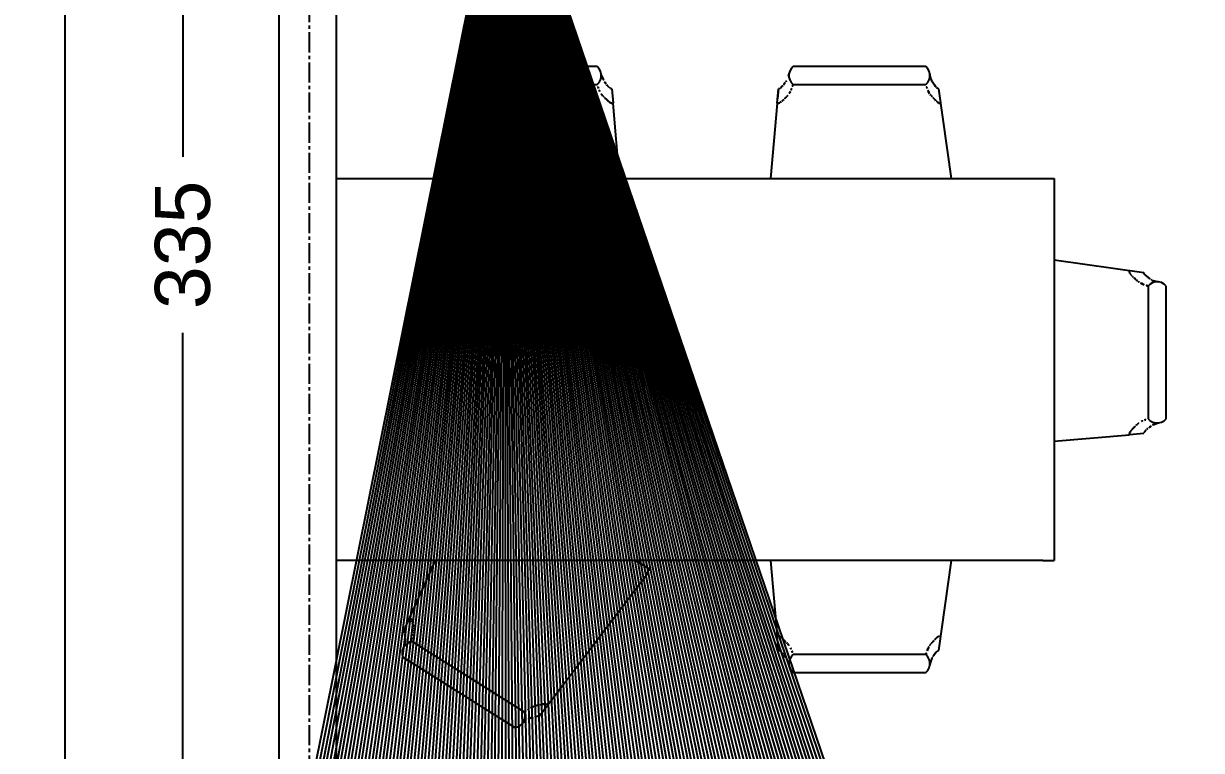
# Model space of a CAD drawing. Header units: inches. Extents: x 1683361338 to 1683364737, y 2652218797 to 2652228464.
# Drawn here: x 1683361750.3 to 1683362058.2, y 2652223072.2 to 2652223262.2 of the extents above; entities that cross this region are included whole.
import ezdxf

# ---------------------------------------------------------------- set-up
doc = ezdxf.new("R2010")
doc.units = ezdxf.units.IN
doc.header["$MEASUREMENT"] = 0
doc.linetypes.add('CENTER2', pattern=[1.125, 0.75, -0.125, 0.125, -0.125])
doc.layers.get('DEFPOINTS').update_dxf_attribs({"color": 210})
for name, color, linetype in [('A-ANNO-DIMS', 1, 'Continuous'), ('A-ANNO-SYMB', 3, 'Continuous'), ('A-FURN', 5, 'Continuous'), ('A-WALL-FULL-EXTR', 7, 'Continuous'), ('A-WALL-FULL-INTR', 7, 'Continuous'), ('G-ANNO-NPLT', 210, 'Continuous')]:
    doc.layers.add(name, color=color, linetype=linetype)
doc.styles.add('ARIAL', font='Arial.ttf')
doc.dimstyles.new('TICK_36', dxfattribs={"dimtxt": 3.6, "dimasz": 3.6, "dimexe": 1.8, "dimexo": 1.2, "dimgap": 1.8, "dimtad": 0, "dimdec": 0, "dimzin": 0, "dimdsep": 46, "dimtxsty": 'ARIAL', "dimblk": 'OBLIQUE', "dimcen": 1.8, "dimdle": 1.8, "dimclrd": 256, "dimclrt": 256, "dimadec": 0, "dimazin": 0, "dimtfac": 1, "dimtdec": 0, "dimtmove": 1, "dimatfit": 3, "dimldrblk": 'OPEN90', "dimfxl": 1, "dimtfill": 1, "dimtolj": 1, "dimtzin": 0, "dimarcsym": 0})

# ---------------------------------------------------------------- blocks, each defined once
blk = doc.blocks.new('_Oblique')
at = {"color": 0, "linetype": 'ByBlock', "lineweight": -2}
blk.add_line((-0.5, -0.5), (0.5, 0.5), dxfattribs=at)
blk = doc.blocks.new('*D183')
at = {"layer": 'A-ANNO-DIMS', "lineweight": -2, "ltscale": 5, "transparency": 16777216}
for p, q in [((1683361761.192209, 2652223629.27915), (1683361761.192209, 2652223345.290063)), ((1683361761.192209, 2652223014.879148), (1683361761.192209, 2652223298.868235))]:
    blk.add_line(p, q, dxfattribs=at)
at = {"layer": 'A-ANNO-DIMS', "color": 0, "lineweight": -2, "ltscale": 5, "transparency": 16777216}
for p, q in [((1683361812.182906, 2652223622.07915), (1683361753.992209, 2652223622.07915)), ((1683361812.182906, 2652223022.079147), (1683361753.992209, 2652223022.079147))]:
    blk.add_line(p, q, dxfattribs=at)
at = {"layer": 'DEFPOINTS', "color": 0, "ltscale": 5, "transparency": 16777216}
for p in [(1683361816.982906, 2652223622.07915), (1683361761.192209, 2652223022.079147), (1683361816.982906, 2652223022.079147)]:
    blk.add_point(p, dxfattribs=at)
at = {"layer": 'A-ANNO-DIMS', "lineweight": -2, "ltscale": 5, "transparency": 16777216, "xscale": 14.4, "yscale": 14.4, "zscale": 14.4}
for p, rotation in [((1683361761.192209, 2652223622.07915), 90), ((1683361761.192209, 2652223022.079147), 270)]:
    blk.add_blockref('_Oblique', p, dxfattribs=dict(at, rotation=rotation))
at = {"layer": 'A-ANNO-DIMS', "lineweight": 25, "ltscale": 5, "transparency": 16777216, "insert": (1683361761.192209, 2652223322.079149), "char_height": 14.4, "attachment_point": 5, "rotation": 90, "style": 'ARIAL', "bg_fill": 3, "box_fill_scale": 1.25, "bg_fill_color": 256, "bg_fill_true_color": 13158600, "bg_fill_transparency": 0}
blk.add_mtext('\\A1;600', dxfattribs=at)
blk = doc.blocks.new('_Open90')
at = {"color": 0, "linetype": 'ByBlock', "lineweight": -2}
for p, q in [((-0.5, 0.5), (0, 0)), ((0, 0), (-1, 0)), ((0, 0), (-0.5, -0.5))]:
    blk.add_line(p, q, dxfattribs=at)
blk = doc.blocks.new('*D175')
at = {"layer": 'A-ANNO-DIMS', "lineweight": -2, "ltscale": 5, "transparency": 16777216}
for p, q in [((1683361791.911616, 2652223379.279149), (1683361791.911616, 2652223227.316162)), ((1683361791.911616, 2652223029.879148), (1683361791.911616, 2652223181.28724))]:
    blk.add_line(p, q, dxfattribs=at)
at = {"layer": 'A-ANNO-DIMS', "color": 0, "lineweight": -2, "ltscale": 5, "transparency": 16777216}
for p, q in [((1683361812.182906, 2652223372.079149), (1683361784.711616, 2652223372.079149)), ((1683361812.182906, 2652223037.079147), (1683361784.711616, 2652223037.079147))]:
    blk.add_line(p, q, dxfattribs=at)
at = {"layer": 'DEFPOINTS', "color": 0, "ltscale": 5, "transparency": 16777216}
for p in [(1683361816.982906, 2652223372.079149), (1683361791.911616, 2652223037.079147), (1683361816.982906, 2652223037.079147)]:
    blk.add_point(p, dxfattribs=at)
at = {"layer": 'A-ANNO-DIMS', "lineweight": -2, "ltscale": 5, "transparency": 16777216, "xscale": 14.4, "yscale": 14.4, "zscale": 14.4}
for p, rotation in [((1683361791.911616, 2652223372.079149), 90), ((1683361791.911616, 2652223037.079147), 270)]:
    blk.add_blockref('_Oblique', p, dxfattribs=dict(at, rotation=rotation))
at = {"layer": 'A-ANNO-DIMS', "lineweight": 25, "ltscale": 5, "transparency": 16777216, "insert": (1683361791.911616, 2652223204.301701), "char_height": 14.4, "attachment_point": 5, "rotation": 90, "style": 'ARIAL', "bg_fill": 3, "box_fill_scale": 1.25, "bg_fill_color": 256, "bg_fill_true_color": 13158600, "bg_fill_transparency": 0}
blk.add_mtext('\\A1;335', dxfattribs=at)

msp = doc.modelspace()

# ---------------------------------------------------------------- hatches: boundary and pattern name
at = {"layer": 'G-ANNO-NPLT', "ltscale": 11}
h = msp.add_hatch(dxfattribs=at)
h.set_pattern_fill('ANSI31', color=256, scale=28)
h.set_pattern_definition([(45, (175.0865948200226, -0.1700310707092285), (-2.474873734152916, 2.474873734152916), [])])
h.paths.add_polyline_path([(1683361816.982906, 2652223022.079147), (1683361976.982907, 2652223022.079147), (1683361976.982907, 2652223037.079147), (1683361831.982906, 2652223037.079147), (1683361831.982906, 2652223442.079149), (1683361901.982906, 2652223442.079149), (1683361901.982906, 2652223452.079149), (1683361831.982906, 2652223452.079149), (1683361831.982906, 2652223607.07915), (1683361976.982907, 2652223607.07915), (1683361976.982907, 2652223622.07915), (1683361816.982906, 2652223622.07915)])
h.paths.add_polyline_path([(1683362466.482916, 2652223622.079152), (1683362420.277348, 2652223622.07915), (1683362420.277348, 2652223612.079152), (1683362456.982906, 2652223612.079152), (1683362456.982909, 2652223157.079148), (1683362359.77834, 2652223157.079148), (1683362359.77834, 2652223147.079148), (1683362466.482916, 2652223147.079148)])
h.paths.add_polyline_path([(1683362136.982908, 2652223607.07915), (1683362136.982908, 2652223487.07915), (1683362141.982908, 2652223487.07915), (1683362141.982908, 2652223372.079149), (1683362151.982908, 2652223372.079149), (1683362151.982908, 2652223487.07915), (1683362151.982908, 2652223612.079152), (1683362255.759196, 2652223612.079152), (1683362255.759196, 2652223622.079151), (1683362151.982908, 2652223622.07915), (1683362136.982908, 2652223622.07915), (1683362056.982907, 2652223622.07915), (1683362056.982907, 2652223607.07915)])

# ---------------------------------------------------------------- linework, layer by layer
at = {"layer": 'A-ANNO-SYMB', "linetype": 'CENTER2', "ltscale": 7}
msp.add_line((1683361824.910425, 2652224047.38074), (1683361824.910425, 2652223022.079147), dxfattribs=at)
at = {"layer": 'A-FURN', "linetype": 'Continuous'}
for p, q in [((1683361900.225051, 2652223250.904348), (1683361865.525652, 2652223250.904348)), ((1683361901.446754, 2652223248.361094), (1683361901.301895, 2652223248.928219)), ((1683361901.301895, 2652223248.165532), (1683361901.301895, 2652223248.928219)), ((1683361950.224694, 2652223248.361094), (1683361950.408041, 2652223249.160702)), ((1683361986.145796, 2652223250.904348), (1683361951.446397, 2652223250.904348)), ((1683361864.448809, 2652223248.165528), (1683361864.637614, 2652223247.425571)), ((1683361864.637615, 2652223247.425569), (1683361865.003879, 2652223246.75333)), ((1683361865.003881, 2652223246.753326), (1683361865.525652, 2652223246.189405)), ((1683361865.525652, 2652223246.189405), (1683361900.225051, 2652223246.189405)), ((1683361900.225051, 2652223246.189405), (1683361900.746822, 2652223246.753326)), ((1683361901.11309, 2652223247.425571), (1683361901.301895, 2652223248.165528)), ((1683361950.369554, 2652223248.165528), (1683361950.558359, 2652223247.425571)), ((1683361950.558359, 2652223247.425569), (1683361950.924623, 2652223246.75333)), ((1683361950.924626, 2652223246.753326), (1683361951.446397, 2652223246.189405)), ((1683361951.446397, 2652223246.189405), (1683361986.145796, 2652223246.189405)), ((1683361986.145796, 2652223246.189405), (1683361986.667567, 2652223246.753326)), ((1683361987.033834, 2652223247.425571), (1683361987.22264, 2652223248.165528)), ((1683361862.106415, 2652223245.098042), (1683361858.806095, 2652223221.615043)), ((1683361862.112622, 2652223245.098042), (1683361862.106415, 2652223245.098042)), ((1683361904.051925, 2652223245.098042), (1683361904.044943, 2652223245.098042)), ((1683361904.051925, 2652223245.098042), (1683361904.393892, 2652223241.304689)), ((1683361947.277557, 2652223241.304689), (1683361947.619524, 2652223245.098042)), ((1683361947.619524, 2652223245.098042), (1683361947.392739, 2652223242.505881)), ((1683361947.62661, 2652223245.098042), (1683361947.619524, 2652223245.098042)), ((1683361989.565033, 2652223245.098042), (1683361989.558919, 2652223245.098042)), ((1683361992.865353, 2652223221.615043), (1683361989.565033, 2652223245.098042)), ((1683361906.106421, 2652223221.615043), (1683361904.393892, 2652223241.304689)), ((1683361947.287648, 2652223241.304691), (1683361945.565027, 2652223221.615043)), ((1683361831.982906, 2652223221.615043), (1683362019.688548, 2652223221.615043)), ((1683362019.688548, 2652223221.615043), (1683362019.688548, 2652223121.826183)), ((1683362043.171547, 2652223196.972235), (1683362019.688548, 2652223200.272556)), ((1683362043.171547, 2652223196.966029), (1683362043.171547, 2652223196.972235)), ((1683362044.826832, 2652223194.074769), (1683362044.262911, 2652223193.552999)), ((1683362044.262911, 2652223193.552999), (1683362044.262911, 2652223158.853599)), ((1683362045.499074, 2652223194.441036), (1683362044.826836, 2652223194.074772)), ((1683362046.239033, 2652223194.629842), (1683362045.499076, 2652223194.441037)), ((1683362048.977853, 2652223158.853599), (1683362048.977853, 2652223193.552999)), ((1683362044.262911, 2652223158.853599), (1683362044.826832, 2652223158.331828)), ((1683362045.499076, 2652223157.965561), (1683362046.239033, 2652223157.776756)), ((1683362046.239037, 2652223157.776755), (1683362047.001724, 2652223157.776755)), ((1683362046.4346, 2652223157.631896), (1683362047.001724, 2652223157.776755)), ((1683362019.688548, 2652223152.97223), (1683362039.378195, 2652223154.684759)), ((1683362043.171547, 2652223155.026726), (1683362039.378195, 2652223154.684759)), ((1683362043.171547, 2652223155.026726), (1683362043.171547, 2652223155.033708)), ((1683362016.717261, 2652223121.826183), (1683361831.982906, 2652223121.784462)), ((1683361857.85324, 2652223121.784462), (1683361849.582264, 2652223103.387873)), ((1683361913.04256, 2652223120.051192), (1683361910.291063, 2652223121.784462)), ((1683361913.892239, 2652223119.515947), (1683361913.04256, 2652223120.051192)), ((1683361913.514427, 2652223118.916186), (1683361913.892239, 2652223119.515947)), ((1683361945.565027, 2652223121.784462), (1683361947.277557, 2652223102.094805)), ((1683361989.565033, 2652223098.301453), (1683361992.865355, 2652223121.784462)), ((1683362016.717261, 2652223121.826183), (1683362019.688548, 2652223121.826183)), ((1683361887.371589, 2652223084.058285), (1683361913.237876, 2652223118.125551)), ((1683361849.582264, 2652223103.387873), (1683361849.586361, 2652223103.385292)), ((1683361947.619524, 2652223098.301453), (1683361947.277557, 2652223102.094805)), ((1683361851.151583, 2652223100.44296), (1683361850.483381, 2652223100.069389)), ((1683361881.253337, 2652223082.147237), (1683361851.893637, 2652223100.642002)), ((1683361947.619524, 2652223098.301453), (1683361947.626506, 2652223098.301453)), ((1683361989.558826, 2652223098.301453), (1683361989.565033, 2652223098.301453)), ((1683361849.380574, 2652223096.652616), (1683361878.740275, 2652223078.157851)), ((1683361950.224694, 2652223095.0384), (1683361950.369553, 2652223094.471273)), ((1683361950.369553, 2652223095.233962), (1683361950.369553, 2652223094.471275)), ((1683361950.558359, 2652223095.973923), (1683361950.369554, 2652223095.233966)), ((1683361951.446397, 2652223097.210089), (1683361950.924626, 2652223096.646167)), ((1683361986.145796, 2652223097.210089), (1683361951.446397, 2652223097.210089)), ((1683361986.667567, 2652223096.646167), (1683361986.145796, 2652223097.210089)), ((1683361987.033834, 2652223095.973925), (1683361986.66757, 2652223096.646164)), ((1683361987.22264, 2652223095.233966), (1683361987.033834, 2652223095.973923)), ((1683361951.446397, 2652223092.495146), (1683361986.145796, 2652223092.495146)), ((1683361887.384209, 2652223084.058281), (1683361885.07301, 2652223081.030935)), ((1683361880.704686, 2652223079.255928), (1683361881.111195, 2652223079.901246)), ((1683361881.129529, 2652223079.65857), (1683361880.704686, 2652223079.255928)), ((1683361881.111197, 2652223079.901248), (1683361881.345844, 2652223080.627972)), ((1683361881.394246, 2652223081.391987), (1683361881.253337, 2652223082.147237)), ((1683361881.345844, 2652223080.627976), (1683361881.394246, 2652223081.391986)), ((1683361885.067015, 2652223081.034712), (1683361885.07301, 2652223081.030935))]:
    msp.add_line(p, q, dxfattribs=at)
for points in [[(1683361863.95923, 2652223247.14991), (1683361864.284999, 2652223248.171514), (1683361864.448808, 2652223248.928221)], [(1683361865.525652, 2652223250.904348), (1683361865.003879, 2652223250.340423), (1683361864.637615, 2652223249.668184), (1683361864.448808, 2652223248.928221), (1683361864.448808, 2652223248.165532)], [(1683361901.301895, 2652223248.928221), (1683361901.113089, 2652223249.668184), (1683361900.746825, 2652223250.340423), (1683361900.225051, 2652223250.904348)], [(1683361951.446397, 2652223250.904348), (1683361950.924623, 2652223250.340423), (1683361950.558359, 2652223249.668184), (1683361950.369553, 2652223248.928221)], [(1683361950.369553, 2652223248.928219), (1683361950.369553, 2652223248.165532)], [(1683361987.22264, 2652223248.165532), (1683361987.22264, 2652223248.928221), (1683361987.033834, 2652223249.668184), (1683361986.66757, 2652223250.340423), (1683361986.145796, 2652223250.904348)], [(1683361987.712219, 2652223247.14991), (1683361987.386449, 2652223248.171514), (1683361987.201484, 2652223249.069708), (1683361987.19755, 2652223249.091346)], [(1683361900.746825, 2652223246.75333), (1683361901.113089, 2652223247.425569)], [(1683361986.66757, 2652223246.75333), (1683361987.033834, 2652223247.425569)], [(1683362045.223416, 2652223195.119421), (1683362046.245019, 2652223194.793652), (1683362047.001727, 2652223194.629842)], [(1683362048.977853, 2652223193.552999), (1683362048.413928, 2652223194.074772), (1683362047.741689, 2652223194.441036), (1683362047.001727, 2652223194.629842), (1683362046.239037, 2652223194.629842)], [(1683362044.826836, 2652223158.331826), (1683362045.499074, 2652223157.965562)], [(1683362047.001727, 2652223157.776755), (1683362047.741689, 2652223157.965562), (1683362048.413928, 2652223158.331826), (1683362048.977853, 2652223158.853599)], [(1683361849.929226, 2652223099.543925), (1683361849.522715, 2652223098.898604), (1683361849.288067, 2652223098.171876), (1683361849.239666, 2652223097.407866), (1683361849.380574, 2652223096.652616)], [(1683361850.056314, 2652223100.664206), (1683361849.787438, 2652223099.626177), (1683361849.522715, 2652223098.898604)], [(1683361850.48338, 2652223100.069387), (1683361849.929228, 2652223099.543927)], [(1683361851.893636, 2652223100.642001), (1683361851.151584, 2652223100.442961)], [(1683361950.924623, 2652223096.646164), (1683361950.558359, 2652223095.973925)], [(1683361986.145796, 2652223092.495146), (1683361986.66757, 2652223093.059072), (1683361987.033834, 2652223093.73131), (1683361987.22264, 2652223094.471273), (1683361987.22264, 2652223095.233962)], [(1683361987.712219, 2652223096.249584), (1683361987.386449, 2652223095.227981), (1683361987.22264, 2652223094.471273)], [(1683361950.369553, 2652223094.471273), (1683361950.558359, 2652223093.73131), (1683361950.924623, 2652223093.059072), (1683361951.446397, 2652223092.495146)], [(1683361878.740275, 2652223078.157851), (1683361879.482327, 2652223078.356891), (1683361880.150532, 2652223078.730464), (1683361880.704684, 2652223079.255925)]]:
    msp.add_lwpolyline(points, dxfattribs=at)
msp.add_arc((1683361912.10772, 2652223118.983646), 1.419006741619375, 322.7916426864634, 48.79164539144008, dxfattribs=at)
for points, knots in [([(1683361862.67629, 2652223245.405608), (1683361862.866247, 2652223245.584741), (1683361863.151183, 2652223245.94824), (1683361863.531097, 2652223246.508698), (1683361863.721055, 2652223246.797813), (1683361863.816033, 2652223246.938775)], [-0.8333326089332981, -0.8333326089332981, -0.8333326089332981, -0.8333326089332981, -0.6666666666666666, -0.5833333333333334, -0.5000001116395341, -0.5000001116395341, -0.5000001116395341, -0.5000001116395341]), ([(1683361902.138489, 2652223246.938775), (1683361902.24479, 2652223246.797717), (1683361902.457394, 2652223246.505705), (1683361902.669998, 2652223246.234552), (1683361902.7763, 2652223246.09467)], [-0.4999998883604408, -0.4999998883604408, -0.4999998883604408, -0.4999998883604408, -0.4166666666666666, -0.3333333333333333, -0.3333333333333333, -0.3333333333333333, -0.3333333333333333]), ([(1683361948.895148, 2652223246.09467), (1683361949.00145, 2652223246.228477), (1683361949.214054, 2652223246.508694), (1683361949.426658, 2652223246.797813), (1683361949.53296, 2652223246.938775)], [0.3333333333333333, 0.3333333333333333, 0.3333333333333333, 0.3333333333333333, 0.4166666666666666, 0.4999998883604444, 0.4999998883604444, 0.4999998883604444, 0.4999998883604444]), ([(1683361987.855415, 2652223246.938775), (1683361987.950394, 2652223246.797719), (1683361988.140351, 2652223246.508539), (1683361988.425287, 2652223246.089051), (1683361988.710223, 2652223245.703276), (1683361988.90018, 2652223245.50118), (1683361988.995158, 2652223245.405608)], [0.5000001116395341, 0.5000001116395341, 0.5000001116395341, 0.5000001116395341, 0.5833333333333334, 0.6666666666666666, 0.75, 0.8333326089332982, 0.8333326089332982, 0.8333326089332982, 0.8333326089332982]), ([(1683361863.876009, 2652223242.998059), (1683361863.766034, 2652223242.882052), (1683361863.546082, 2652223242.660476), (1683361863.326131, 2652223242.424405), (1683361863.216154, 2652223242.306188)], [0.4166670067401185, 0.4166670067401185, 0.4166670067401185, 0.4166670067401185, 0.5, 0.5833333333333334, 0.5833333333333334, 0.5833333333333334, 0.5833333333333334]), ([(1683361865.195723, 2652223245.183496), (1683361865.085747, 2652223244.890139), (1683361864.865796, 2652223244.381666), (1683361864.645845, 2652223243.995718), (1683361864.535869, 2652223243.824899)], [0.08333356073127518, 0.08333356073127518, 0.08333356073127518, 0.08333356073127518, 0.1666666666666667, 0.2499995429208841, 0.2499995429208841, 0.2499995429208841, 0.2499995429208841]), ([(1683361903.351681, 2652223241.687973), (1683361903.23588, 2652223241.779788), (1683361903.004278, 2652223241.986417), (1683361902.656875, 2652223242.333027), (1683361902.309472, 2652223242.686233), (1683361902.077869, 2652223242.899948), (1683361901.962069, 2652223243.018016)], [-0.75, -0.75, -0.75, -0.75, -0.6666666666666666, -0.5833333333333334, -0.5, -0.4166667752079084, -0.4166667752079084, -0.4166667752079084, -0.4166667752079084]), ([(1683361949.70938, 2652223243.018016), (1683361949.593579, 2652223242.903341), (1683361949.361977, 2652223242.684417), (1683361949.130374, 2652223242.451003), (1683361949.014573, 2652223242.334126)], [0.4166667752080581, 0.4166667752080581, 0.4166667752080581, 0.4166667752080581, 0.5, 0.5833333333333334, 0.5833333333333334, 0.5833333333333334, 0.5833333333333334]), ([(1683361987.135579, 2652223243.824914), (1683361987.025604, 2652223243.995729), (1683361986.805652, 2652223244.352756), (1683361986.585701, 2652223244.947949), (1683361986.475725, 2652223245.259372)], [-0.2499995429208789, -0.2499995429208789, -0.2499995429208789, -0.2499995429208789, -0.1666666666666667, -0.08333356073127507, -0.08333356073127507, -0.08333356073127507, -0.08333356073127507]), ([(1683361988.455294, 2652223242.306188), (1683361988.345318, 2652223242.423923), (1683361988.125366, 2652223242.662405), (1683361987.905414, 2652223242.878678), (1683361987.795439, 2652223242.998058)], [-0.5833333333333334, -0.5833333333333334, -0.5833333333333334, -0.5833333333333334, -0.5, -0.4166670067401096, -0.4166670067401096, -0.4166670067401096, -0.4166670067401096]), ([(1683361949.014573, 2652223242.334126), (1683361948.898772, 2652223242.217732), (1683361948.66717, 2652223241.983534), (1683361948.435568, 2652223241.785311), (1683361948.319767, 2652223241.687973)], [0.5833334036631848, 0.5833334036631848, 0.5833334036631848, 0.5833334036631848, 0.6666666666666666, 0.75, 0.75, 0.75, 0.75]), ([(1683362043.479113, 2652223196.40236), (1683362043.658247, 2652223196.212403), (1683362044.021745, 2652223195.927468), (1683362044.582203, 2652223195.547554), (1683362044.871319, 2652223195.357596), (1683362045.012281, 2652223195.262617)], [-0.8333326089332981, -0.8333326089332981, -0.8333326089332981, -0.8333326089332981, -0.6666666666666666, -0.5833333333333334, -0.5000001116395341, -0.5000001116395341, -0.5000001116395341, -0.5000001116395341]), ([(1683362041.071564, 2652223195.202641), (1683362040.955558, 2652223195.312617), (1683362040.733982, 2652223195.532568), (1683362040.49791, 2652223195.75252), (1683362040.379693, 2652223195.862496)], [0.4166670067401185, 0.4166670067401185, 0.4166670067401185, 0.4166670067401185, 0.5, 0.5833333333333334, 0.5833333333333334, 0.5833333333333334, 0.5833333333333334]), ([(1683362043.257001, 2652223193.882927), (1683362042.963645, 2652223193.992903), (1683362042.455172, 2652223194.212855), (1683362042.069224, 2652223194.432806), (1683362041.898404, 2652223194.542781)], [0.08333356073127518, 0.08333356073127518, 0.08333356073127518, 0.08333356073127518, 0.1666666666666667, 0.2499995429208841, 0.2499995429208841, 0.2499995429208841, 0.2499995429208841]), ([(1683362039.761478, 2652223155.726969), (1683362039.853293, 2652223155.84277), (1683362040.059922, 2652223156.074372), (1683362040.406533, 2652223156.421776), (1683362040.759738, 2652223156.769179), (1683362040.973453, 2652223157.000781), (1683362041.091521, 2652223157.116582)], [-0.75, -0.75, -0.75, -0.75, -0.6666666666666666, -0.5833333333333334, -0.5, -0.4166667752079084, -0.4166667752079084, -0.4166667752079084, -0.4166667752079084]), ([(1683362045.012281, 2652223156.940162), (1683362044.871222, 2652223156.83386), (1683362044.57921, 2652223156.621256), (1683362044.308058, 2652223156.408652), (1683362044.168175, 2652223156.302351)], [-0.4999998883604408, -0.4999998883604408, -0.4999998883604408, -0.4999998883604408, -0.4166666666666666, -0.3333333333333333, -0.3333333333333333, -0.3333333333333333, -0.3333333333333333]), ([(1683361851.179537, 2652223106.923423), (1683361851.280518, 2652223106.881728), (1683361851.457711, 2652223106.754681), (1683361851.590327, 2652223106.556872), (1683361851.648581, 2652223106.443013)], [-0.9982488463858454, -0.9982488463858454, -0.9982488463858454, -0.9982488463858454, -0.9166666666666666, -0.8333333333333334, -0.8333333333333334, -0.8333333333333334, -0.8333333333333334]), ([(1683361852.009288, 2652223105.158613), (1683361852.039588, 2652223105.000379), (1683361852.098582, 2652223104.681361), (1683361852.169413, 2652223104.381135), (1683361852.198835, 2652223104.221509)], [-0.5833333333333334, -0.5833333333333334, -0.5833333333333334, -0.5833333333333334, -0.5, -0.4166671918905026, -0.4166671918905026, -0.4166671918905026, -0.4166671918905026]), ([(1683361850.015418, 2652223101.937127), (1683361850.006361, 2652223102.100946), (1683361849.983048, 2652223102.42033), (1683361849.92995, 2652223102.692431), (1683361849.900511, 2652223102.823894)], [0.6666666666666666, 0.6666666666666666, 0.6666666666666666, 0.6666666666666666, 0.75, 0.8333328034024206, 0.8333328034024206, 0.8333328034024206, 0.8333328034024206]), ([(1683361850.047688, 2652223100.919176), (1683361850.042508, 2652223101.089149), (1683361850.035975, 2652223101.43517), (1683361850.024126, 2652223101.772752), (1683361850.015418, 2652223101.937124)], [0.5000004606388528, 0.5000004606388528, 0.5000004606388528, 0.5000004606388528, 0.5833333333333334, 0.6666663225809105, 0.6666663225809105, 0.6666663225809105, 0.6666663225809105]), ([(1683361948.319767, 2652223101.711521), (1683361948.435568, 2652223101.619707), (1683361948.66717, 2652223101.413078), (1683361948.898772, 2652223101.182002), (1683361949.014573, 2652223101.065368)], [-0.75, -0.75, -0.75, -0.75, -0.6666666666666666, -0.5833334036629645, -0.5833334036629645, -0.5833334036629645, -0.5833334036629645]), ([(1683361949.014573, 2652223101.065368), (1683361949.130374, 2652223100.948974), (1683361949.361977, 2652223100.713149), (1683361949.593579, 2652223100.499528), (1683361949.70938, 2652223100.381478)], [-0.5833333333333334, -0.5833333333333334, -0.5833333333333334, -0.5833333333333334, -0.5, -0.4166667752079084, -0.4166667752079084, -0.4166667752079084, -0.4166667752079084]), ([(1683361987.795439, 2652223100.401435), (1683361987.905414, 2652223100.517442), (1683361988.125366, 2652223100.739018), (1683361988.345318, 2652223100.975089), (1683361988.455294, 2652223101.093306)], [0.4166670067401185, 0.4166670067401185, 0.4166670067401185, 0.4166670067401185, 0.5, 0.5833333333333334, 0.5833333333333334, 0.5833333333333334, 0.5833333333333334]), ([(1683361986.475725, 2652223098.215998), (1683361986.585701, 2652223098.509355), (1683361986.805652, 2652223099.017828), (1683361987.025604, 2652223099.403776), (1683361987.135579, 2652223099.574595)], [0.08333356073127518, 0.08333356073127518, 0.08333356073127518, 0.08333356073127518, 0.1666666666666667, 0.2499995429208841, 0.2499995429208841, 0.2499995429208841, 0.2499995429208841]), ([(1683361988.995158, 2652223097.993886), (1683361988.805201, 2652223097.814753), (1683361988.520266, 2652223097.451254), (1683361988.140351, 2652223096.890796), (1683361987.950394, 2652223096.601681), (1683361987.855415, 2652223096.460719)], [-0.8333326089332932, -0.8333326089332932, -0.8333326089332932, -0.8333326089332932, -0.6666666666666666, -0.5833333333333334, -0.5000001116395305, -0.5000001116395305, -0.5000001116395305, -0.5000001116395305]), ([(1683361949.53296, 2652223096.460719), (1683361949.426658, 2652223096.601778), (1683361949.214054, 2652223096.893789), (1683361949.00145, 2652223097.164942), (1683361948.895148, 2652223097.304824)], [-0.4999998883604481, -0.4999998883604481, -0.4999998883604481, -0.4999998883604481, -0.4166666666666666, -0.3333333333333333, -0.3333333333333333, -0.3333333333333333, -0.3333333333333333]), ([(1683361885.365804, 2652223084.113087), (1683361885.525822, 2652223084.149848), (1683361885.846249, 2652223084.223988), (1683361886.300303, 2652223084.292991), (1683361886.594149, 2652223084.324934), (1683361886.717887, 2652223084.3041)], [0.5833336022176406, 0.5833336022176406, 0.5833336022176406, 0.5833336022176406, 0.6666666666666666, 0.75, 0.8333333333333334, 0.8333333333333334, 0.8333333333333334, 0.8333333333333334])]:
    msp.add_open_spline(points, degree=3, knots=knots, dxfattribs=at)
for points in [[(1683361863.816034, 2652223246.938776), (1683361863.87308, 2652223247.023499), (1683361863.930126, 2652223247.106863), (1683361863.95923, 2652223247.14991)], [(1683361865.525652, 2652223246.189405), (1683361865.415676, 2652223245.809332), (1683361865.3057, 2652223245.476856), (1683361865.195724, 2652223245.183498)], [(1683361900.572454, 2652223245.187468), (1683361900.456653, 2652223245.4795), (1683361900.340852, 2652223245.810653), (1683361900.225051, 2652223246.189405)], [(1683361901.446754, 2652223248.361094), (1683361901.925884, 2652223247.217466), (1683361902.032186, 2652223247.080266), (1683361902.138488, 2652223246.938776)], [(1683361902.776302, 2652223246.094668), (1683361902.882603, 2652223245.960861), (1683361902.988905, 2652223245.819606), (1683361903.095206, 2652223245.696298)], [(1683361903.095206, 2652223245.696298), (1683361903.201509, 2652223245.600534), (1683361903.307811, 2652223245.481284), (1683361903.414112, 2652223245.405605)], [(1683361948.576242, 2652223245.716957), (1683361948.682544, 2652223245.833379), (1683361948.788845, 2652223245.960868), (1683361948.895147, 2652223246.094668)], [(1683361949.53296, 2652223246.938776), (1683361949.639262, 2652223247.079835), (1683361949.745564, 2652223247.217131), (1683361950.224694, 2652223248.361094)], [(1683361951.446397, 2652223246.189405), (1683361951.330596, 2652223245.810653), (1683361951.214795, 2652223245.4795), (1683361951.098994, 2652223245.187468)], [(1683361986.475724, 2652223245.183498), (1683361986.365748, 2652223245.476856), (1683361986.255772, 2652223245.809332), (1683361986.145796, 2652223246.189405)], [(1683361987.684277, 2652223247.190902), (1683361987.741323, 2652223247.106981), (1683361987.798369, 2652223247.023517), (1683361987.855415, 2652223246.938776)], [(1683361862.106415, 2652223245.098042), (1683361862.201394, 2652223245.10428), (1683361862.296373, 2652223245.136388), (1683361862.391351, 2652223245.189327)], [(1683361862.391352, 2652223245.189328), (1683361862.486331, 2652223245.242267), (1683361862.581309, 2652223245.316037), (1683361862.676288, 2652223245.405605)], [(1683361864.205939, 2652223243.370419), (1683361864.095963, 2652223243.235412), (1683361863.985987, 2652223243.114099), (1683361863.876011, 2652223242.99806)], [(1683361864.535867, 2652223243.824911), (1683361864.425892, 2652223243.654094), (1683361864.315916, 2652223243.505417), (1683361864.20594, 2652223243.37042)], [(1683361900.919857, 2652223244.420251), (1683361900.804056, 2652223244.642523), (1683361900.688255, 2652223244.938795), (1683361900.572454, 2652223245.187468)], [(1683361901.614665, 2652223243.386373), (1683361901.383063, 2652223243.653715), (1683361901.15146, 2652223243.897462), (1683361900.919858, 2652223244.420248)], [(1683361901.962066, 2652223243.018019), (1683361901.846267, 2652223243.132693), (1683361901.730467, 2652223243.263356), (1683361901.614668, 2652223243.38637)], [(1683361903.414113, 2652223245.405605), (1683361903.520415, 2652223245.316038), (1683361903.626717, 2652223245.265617), (1683361903.733019, 2652223245.189327)], [(1683361903.733019, 2652223245.189327), (1683361903.839321, 2652223245.136388), (1683361903.945623, 2652223245.10428), (1683361904.051925, 2652223245.098042)], [(1683361947.619524, 2652223245.098042), (1683361947.725826, 2652223245.10428), (1683361947.832127, 2652223245.136388), (1683361947.938429, 2652223245.189327)], [(1683361947.93843, 2652223245.189327), (1683361948.044732, 2652223245.242267), (1683361948.151033, 2652223245.316036), (1683361948.257335, 2652223245.405605)], [(1683361948.257336, 2652223245.405605), (1683361948.363638, 2652223245.495172), (1683361948.469939, 2652223245.600539), (1683361948.576241, 2652223245.716964)], [(1683361950.056781, 2652223243.38637), (1683361949.940981, 2652223243.252701), (1683361949.825182, 2652223243.132724), (1683361949.709382, 2652223243.018019)], [(1683361950.75159, 2652223244.420248), (1683361950.519988, 2652223243.975702), (1683361950.288386, 2652223243.653688), (1683361950.056783, 2652223243.386373)], [(1683361951.098994, 2652223245.187466), (1683361950.983193, 2652223244.895435), (1683361950.867392, 2652223244.642527), (1683361950.751592, 2652223244.420251)], [(1683361987.465508, 2652223243.37042), (1683361987.355532, 2652223243.505427), (1683361987.245557, 2652223243.627937), (1683361987.135581, 2652223243.785675)], [(1683361987.795437, 2652223242.99806), (1683361987.685461, 2652223243.114067), (1683361987.575485, 2652223243.246068), (1683361987.465509, 2652223243.370419)], [(1683361988.99516, 2652223245.405605), (1683361989.090139, 2652223245.316017), (1683361989.185117, 2652223245.230596), (1683361989.280096, 2652223245.189336)], [(1683361989.280097, 2652223245.189335), (1683361989.375076, 2652223245.136401), (1683361989.470054, 2652223245.10428), (1683361989.565033, 2652223245.098042)], [(1683361861.89644, 2652223241.270071), (1683361861.788776, 2652223241.243147), (1683361861.681111, 2652223241.237722), (1683361861.573446, 2652223241.255278)], [(1683361862.226369, 2652223241.411693), (1683361862.116393, 2652223241.346406), (1683361862.006417, 2652223241.321343), (1683361861.89644, 2652223241.270071)], [(1683361862.556297, 2652223241.651901), (1683361862.446321, 2652223241.558723), (1683361862.336345, 2652223241.46276), (1683361862.22637, 2652223241.411694)], [(1683361862.886225, 2652223241.960538), (1683361862.776249, 2652223241.849695), (1683361862.666274, 2652223241.750226), (1683361862.556298, 2652223241.651902)], [(1683361863.216152, 2652223242.306185), (1683361863.106177, 2652223242.188452), (1683361862.996202, 2652223242.069785), (1683361862.886226, 2652223241.960538)], [(1683361903.699084, 2652223241.451848), (1683361903.583283, 2652223241.515784), (1683361903.467482, 2652223241.596141), (1683361903.351682, 2652223241.687973)], [(1683361904.046488, 2652223241.314263), (1683361903.930687, 2652223241.340414), (1683361903.814886, 2652223241.387916), (1683361903.699085, 2652223241.451847)], [(1683361904.393892, 2652223241.304689), (1683361904.27809, 2652223241.283308), (1683361904.162289, 2652223241.288112), (1683361904.046488, 2652223241.314263)], [(1683361947.62496, 2652223241.314285), (1683361947.509159, 2652223241.288133), (1683361947.393358, 2652223241.283308), (1683361947.277557, 2652223241.304689)], [(1683361947.972363, 2652223241.451847), (1683361947.856562, 2652223241.387917), (1683361947.740761, 2652223241.364204), (1683361947.62496, 2652223241.349935)], [(1683361948.319767, 2652223241.687973), (1683361948.203966, 2652223241.596157), (1683361948.088165, 2652223241.501559), (1683361947.972364, 2652223241.451848)], [(1683361988.785222, 2652223241.960538), (1683361988.675247, 2652223242.071382), (1683361988.565272, 2652223242.188227), (1683361988.455296, 2652223242.306185)], [(1683361989.11515, 2652223241.651902), (1683361989.005174, 2652223241.745078), (1683361988.895199, 2652223241.849756), (1683361988.785223, 2652223241.960538)], [(1683361989.445078, 2652223241.411694), (1683361989.335103, 2652223241.476988), (1683361989.225127, 2652223241.558707), (1683361989.115151, 2652223241.651901)], [(1683361989.775007, 2652223241.270048), (1683361989.665031, 2652223241.297548), (1683361989.555055, 2652223241.346405), (1683361989.44508, 2652223241.411693)], [(1683361990.098002, 2652223241.255212), (1683361989.990337, 2652223241.236668), (1683361989.882673, 2652223241.243124), (1683361989.775008, 2652223241.270048)], [(1683362039.343576, 2652223197.18221), (1683362039.316652, 2652223197.289875), (1683362039.311227, 2652223197.39754), (1683362039.328784, 2652223197.505204)], [(1683362039.485199, 2652223196.852282), (1683362039.419911, 2652223196.962257), (1683362039.394849, 2652223197.072233), (1683362039.343576, 2652223197.18221)], [(1683362039.725406, 2652223196.522354), (1683362039.632228, 2652223196.632329), (1683362039.536265, 2652223196.742305), (1683362039.485199, 2652223196.852281)], [(1683362040.034043, 2652223196.192425), (1683362039.9232, 2652223196.302401), (1683362039.823732, 2652223196.412377), (1683362039.725407, 2652223196.522353)], [(1683362043.171547, 2652223196.972235), (1683362043.177786, 2652223196.877256), (1683362043.209893, 2652223196.782278), (1683362043.262833, 2652223196.687299)], [(1683362043.262833, 2652223196.687298), (1683362043.315773, 2652223196.592319), (1683362043.389542, 2652223196.497341), (1683362043.479111, 2652223196.402363)], [(1683362040.379691, 2652223195.862499), (1683362040.261957, 2652223195.972474), (1683362040.14329, 2652223196.082449), (1683362040.034044, 2652223196.192424)], [(1683362041.443924, 2652223194.872711), (1683362041.308918, 2652223194.982687), (1683362041.187604, 2652223195.092664), (1683362041.071565, 2652223195.20264)], [(1683362041.898416, 2652223194.542783), (1683362041.7276, 2652223194.652759), (1683362041.578923, 2652223194.762734), (1683362041.443926, 2652223194.87271)], [(1683362044.262911, 2652223193.552999), (1683362043.882837, 2652223193.662974), (1683362043.550362, 2652223193.772951), (1683362043.257004, 2652223193.882927)], [(1683362045.012281, 2652223195.262617), (1683362045.097004, 2652223195.205571), (1683362045.180368, 2652223195.148525), (1683362045.223416, 2652223195.119421)], [(1683362041.091524, 2652223157.116584), (1683362041.206198, 2652223157.232384), (1683362041.336862, 2652223157.348184), (1683362041.459875, 2652223157.463983)], [(1683362041.459878, 2652223157.463986), (1683362041.727221, 2652223157.695588), (1683362041.970967, 2652223157.92719), (1683362042.493753, 2652223158.158792)], [(1683362042.493757, 2652223158.158794), (1683362042.716029, 2652223158.274595), (1683362043.0123, 2652223158.390395), (1683362043.260973, 2652223158.506196)], [(1683362043.260973, 2652223158.506196), (1683362043.553005, 2652223158.621997), (1683362043.884158, 2652223158.737798), (1683362044.262911, 2652223158.853599)], [(1683362046.4346, 2652223157.631896), (1683362045.290971, 2652223157.152767), (1683362045.153771, 2652223157.046464), (1683362045.012281, 2652223156.940163)], [(1683362039.378195, 2652223154.684759), (1683362039.356813, 2652223154.80056), (1683362039.361618, 2652223154.916361), (1683362039.387768, 2652223155.032162)], [(1683362039.387768, 2652223155.032162), (1683362039.413919, 2652223155.147964), (1683362039.461421, 2652223155.263764), (1683362039.525352, 2652223155.379566)], [(1683362039.525353, 2652223155.379567), (1683362039.589289, 2652223155.495368), (1683362039.669647, 2652223155.611168), (1683362039.761478, 2652223155.726969)], [(1683362043.262832, 2652223155.345631), (1683362043.209893, 2652223155.239329), (1683362043.177786, 2652223155.133028), (1683362043.171547, 2652223155.026726)], [(1683362043.47911, 2652223155.664537), (1683362043.389544, 2652223155.558236), (1683362043.339122, 2652223155.451934), (1683362043.262832, 2652223155.345631)], [(1683362043.769803, 2652223155.983444), (1683362043.67404, 2652223155.877142), (1683362043.55479, 2652223155.77084), (1683362043.479111, 2652223155.664538)], [(1683362044.168173, 2652223156.302349), (1683362044.034366, 2652223156.196047), (1683362043.893111, 2652223156.089746), (1683362043.769803, 2652223155.983444)], [(1683361851.648582, 2652223106.443012), (1683361851.706832, 2652223106.329149), (1683361851.756327, 2652223106.201389), (1683361851.799707, 2652223106.06392)], [(1683361851.799707, 2652223106.063918), (1683361851.843097, 2652223105.926463), (1683361851.880356, 2652223105.779276), (1683361851.914361, 2652223105.626925)], [(1683361851.914362, 2652223105.626924), (1683361851.948334, 2652223105.474521), (1683361851.979107, 2652223105.317039), (1683361852.009287, 2652223105.158616)], [(1683361852.198835, 2652223104.221506), (1683361852.230056, 2652223104.064734), (1683361852.252753, 2652223103.894429), (1683361852.279526, 2652223103.730596)], [(1683361849.774693, 2652223103.158757), (1683361849.722544, 2652223103.254169), (1683361849.659302, 2652223103.331971), (1683361849.582264, 2652223103.387873)], [(1683361849.900511, 2652223102.823896), (1683361849.867898, 2652223102.950322), (1683361849.833065, 2652223103.073221), (1683361849.774694, 2652223103.158756)], [(1683361852.115963, 2652223101.613942), (1683361852.08732, 2652223101.362134), (1683361852.003163, 2652223101.022204), (1683361851.893637, 2652223100.642002)], [(1683361852.28252, 2652223102.497344), (1683361852.256392, 2652223102.249533), (1683361852.190825, 2652223101.939115), (1683361852.115963, 2652223101.613942)], [(1683361852.279526, 2652223103.730592), (1683361852.30062, 2652223103.557745), (1683361852.328374, 2652223103.39547), (1683361852.337352, 2652223103.20339)], [(1683361852.337352, 2652223103.20339), (1683361852.318446, 2652223102.967044), (1683361852.322548, 2652223102.767222), (1683361852.28252, 2652223102.497346)], [(1683361947.277557, 2652223102.094805), (1683361947.393358, 2652223102.116186), (1683361947.509159, 2652223102.111382), (1683361947.62496, 2652223102.085231)], [(1683361947.62496, 2652223102.085231), (1683361947.740761, 2652223102.05908), (1683361947.856562, 2652223102.011578), (1683361947.972363, 2652223101.947647)], [(1683361947.972364, 2652223101.947647), (1683361948.088165, 2652223101.88371), (1683361948.203966, 2652223101.803353), (1683361948.319767, 2652223101.711521)], [(1683361988.455296, 2652223101.093309), (1683361988.565272, 2652223101.211042), (1683361988.675247, 2652223101.329709), (1683361988.785222, 2652223101.438955)], [(1683361988.785223, 2652223101.438956), (1683361988.895199, 2652223101.549799), (1683361989.005174, 2652223101.649268), (1683361989.11515, 2652223101.747592)], [(1683361989.115151, 2652223101.747593), (1683361989.225127, 2652223101.840771), (1683361989.335103, 2652223101.936734), (1683361989.445078, 2652223101.9878)], [(1683361989.44508, 2652223101.987801), (1683361989.555055, 2652223102.053088), (1683361989.665031, 2652223102.078151), (1683361989.775007, 2652223102.093767)], [(1683361989.775007, 2652223102.093767), (1683361989.882673, 2652223102.156347), (1683361989.990337, 2652223102.161772), (1683361990.104961, 2652223102.143238)], [(1683361850.056314, 2652223100.664206), (1683361850.05457, 2652223100.716025), (1683361850.050788, 2652223100.817059), (1683361850.047688, 2652223100.919173)], [(1683361947.938429, 2652223098.210167), (1683361947.832127, 2652223098.263106), (1683361947.725826, 2652223098.295214), (1683361947.619524, 2652223098.301453)], [(1683361948.257335, 2652223097.993889), (1683361948.151033, 2652223098.083456), (1683361948.044732, 2652223098.133877), (1683361947.938429, 2652223098.210167)], [(1683361948.576242, 2652223097.703197), (1683361948.469939, 2652223097.79896), (1683361948.363638, 2652223097.91821), (1683361948.257336, 2652223097.993889)], [(1683361949.709382, 2652223100.381475), (1683361949.825182, 2652223100.266801), (1683361949.940981, 2652223100.136138), (1683361950.056781, 2652223100.013124)], [(1683361950.056783, 2652223100.013121), (1683361950.288386, 2652223099.745779), (1683361950.519988, 2652223099.502032), (1683361950.75159, 2652223098.979246)], [(1683361950.751592, 2652223098.979243), (1683361950.867392, 2652223098.756971), (1683361950.983193, 2652223098.460699), (1683361951.098994, 2652223098.212026)], [(1683361951.098994, 2652223098.212026), (1683361951.214795, 2652223097.919994), (1683361951.330596, 2652223097.588841), (1683361951.446397, 2652223097.210089)], [(1683361986.145796, 2652223097.210089), (1683361986.255772, 2652223097.590162), (1683361986.365748, 2652223097.922637), (1683361986.475724, 2652223098.215996)], [(1683361987.135581, 2652223099.574584), (1683361987.245557, 2652223099.7454), (1683361987.355532, 2652223099.894077), (1683361987.465508, 2652223100.029074)], [(1683361987.465509, 2652223100.029075), (1683361987.575485, 2652223100.164082), (1683361987.685461, 2652223100.285396), (1683361987.795437, 2652223100.401434)], [(1683361989.280096, 2652223098.210166), (1683361989.185117, 2652223098.157227), (1683361989.090139, 2652223098.083457), (1683361988.99516, 2652223097.993889)], [(1683361989.565033, 2652223098.301453), (1683361989.470054, 2652223098.295214), (1683361989.375076, 2652223098.263106), (1683361989.280097, 2652223098.210167)], [(1683361948.895147, 2652223097.304826), (1683361948.788845, 2652223097.438633), (1683361948.682544, 2652223097.579888), (1683361948.576242, 2652223097.703197)], [(1683361950.224694, 2652223095.0384), (1683361949.745564, 2652223096.182028), (1683361949.639262, 2652223096.319229), (1683361949.53296, 2652223096.460718)], [(1683361987.855415, 2652223096.460718), (1683361987.798369, 2652223096.375996), (1683361987.741323, 2652223096.292631), (1683361987.712219, 2652223096.249584)], [(1683361881.253337, 2652223082.147237), (1683361881.553193, 2652223082.405984), (1683361881.827679, 2652223082.624455), (1683361882.081313, 2652223082.809827)], [(1683361882.081315, 2652223082.809828), (1683361882.334949, 2652223082.995199), (1683361882.567729, 2652223083.147467), (1683361882.784184, 2652223083.273817)], [(1683361882.784185, 2652223083.273817), (1683361883.000637, 2652223083.400164), (1683361883.200762, 2652223083.500592), (1683361883.38908, 2652223083.582275)], [(1683361883.389074, 2652223083.582265), (1683361883.577389, 2652223083.663945), (1683361883.753903, 2652223083.726892), (1683361883.923125, 2652223083.778263)], [(1683361883.923127, 2652223083.778263), (1683361884.092354, 2652223083.829642), (1683361884.254282, 2652223083.869435), (1683361884.413402, 2652223083.904768)], [(1683361884.413403, 2652223083.904769), (1683361884.572506, 2652223083.940076), (1683361884.885154, 2652223084.001867), (1683361885.205526, 2652223084.075918), (1683361885.365802, 2652223084.113087)], [(1683361886.717888, 2652223084.3041), (1683361886.849944, 2652223084.29647), (1683361886.960563, 2652223084.254812), (1683361887.085152, 2652223084.235327)], [(1683361887.085152, 2652223084.235327), (1683361887.197072, 2652223084.195733), (1683361887.297624, 2652223084.138093), (1683361887.384209, 2652223084.058281)], [(1683361882.472911, 2652223080.493322), (1683361882.307783, 2652223080.430629), (1683361882.14466, 2652223080.371119), (1683361881.129529, 2652223079.65857)], [(1683361882.97079, 2652223080.685361), (1683361882.804995, 2652223080.621609), (1683361882.637992, 2652223080.555939), (1683361882.472912, 2652223080.493322)], [(1683361883.462481, 2652223080.867579), (1683361883.301219, 2652223080.811021), (1683361883.136598, 2652223080.749133), (1683361882.970792, 2652223080.685361)], [(1683361884.369415, 2652223081.110654), (1683361884.09405, 2652223081.072404), (1683361883.784998, 2652223080.98068), (1683361883.462482, 2652223080.867579)], [(1683361884.754524, 2652223081.123673), (1683361884.636363, 2652223081.13554), (1683361884.5071, 2652223081.129781), (1683361884.369416, 2652223081.110654)], [(1683361885.07301, 2652223081.030935), (1683361884.979741, 2652223081.082315), (1683361884.872684, 2652223081.111807), (1683361884.754524, 2652223081.123673)]]:
    msp.add_open_spline(points, degree=3, dxfattribs=at)
at = {"layer": 'A-WALL-FULL-EXTR', "linetype": 'Continuous'}
msp.add_line((1683361816.982906, 2652223622.07915), (1683361816.982906, 2652223022.079147), dxfattribs=at)
at = {"layer": 'A-WALL-FULL-INTR', "linetype": 'ByBlock', "ltscale": 11}
msp.add_line((1683361831.982906, 2652223292.079149), (1683361831.982906, 2652223037.079147), dxfattribs=at)

# ---------------------------------------------------------------- next in the draw order: dimensions: what is measured, and where the dimension line sits
at = {"layer": 'A-ANNO-DIMS', "lineweight": 25, "ltscale": 5}
dim = msp.add_linear_dim(base=(1683361761.192209, 2652223022.079147), p1=(1683361816.982906, 2652223622.07915), p2=(1683361816.982906, 2652223022.079147), angle=90, text='600', dimstyle='TICK_36', override={"dimscale": 4}, dxfattribs=at)
dim.commit()
dim.dimension.update_dxf_attribs({"geometry": '*D183', "text_midpoint": (1683361761.192209, 2652223322.079149)})

# ---------------------------------------------------------------- next in the draw order: dimensions: what is measured, and where the dimension line sits
dim = msp.add_linear_dim(base=(1683361791.911616, 2652223037.079147), p1=(1683361816.982906, 2652223372.079149), p2=(1683361816.982906, 2652223037.079147), angle=90, text='335', dimstyle='TICK_36', override={"dimscale": 4}, dxfattribs=at)
dim.commit()
dim.dimension.update_dxf_attribs({"geometry": '*D175', "text_midpoint": (1683361791.911616, 2652223204.301701), "dimtype": 160})

doc.saveas('drawing.dxf')
